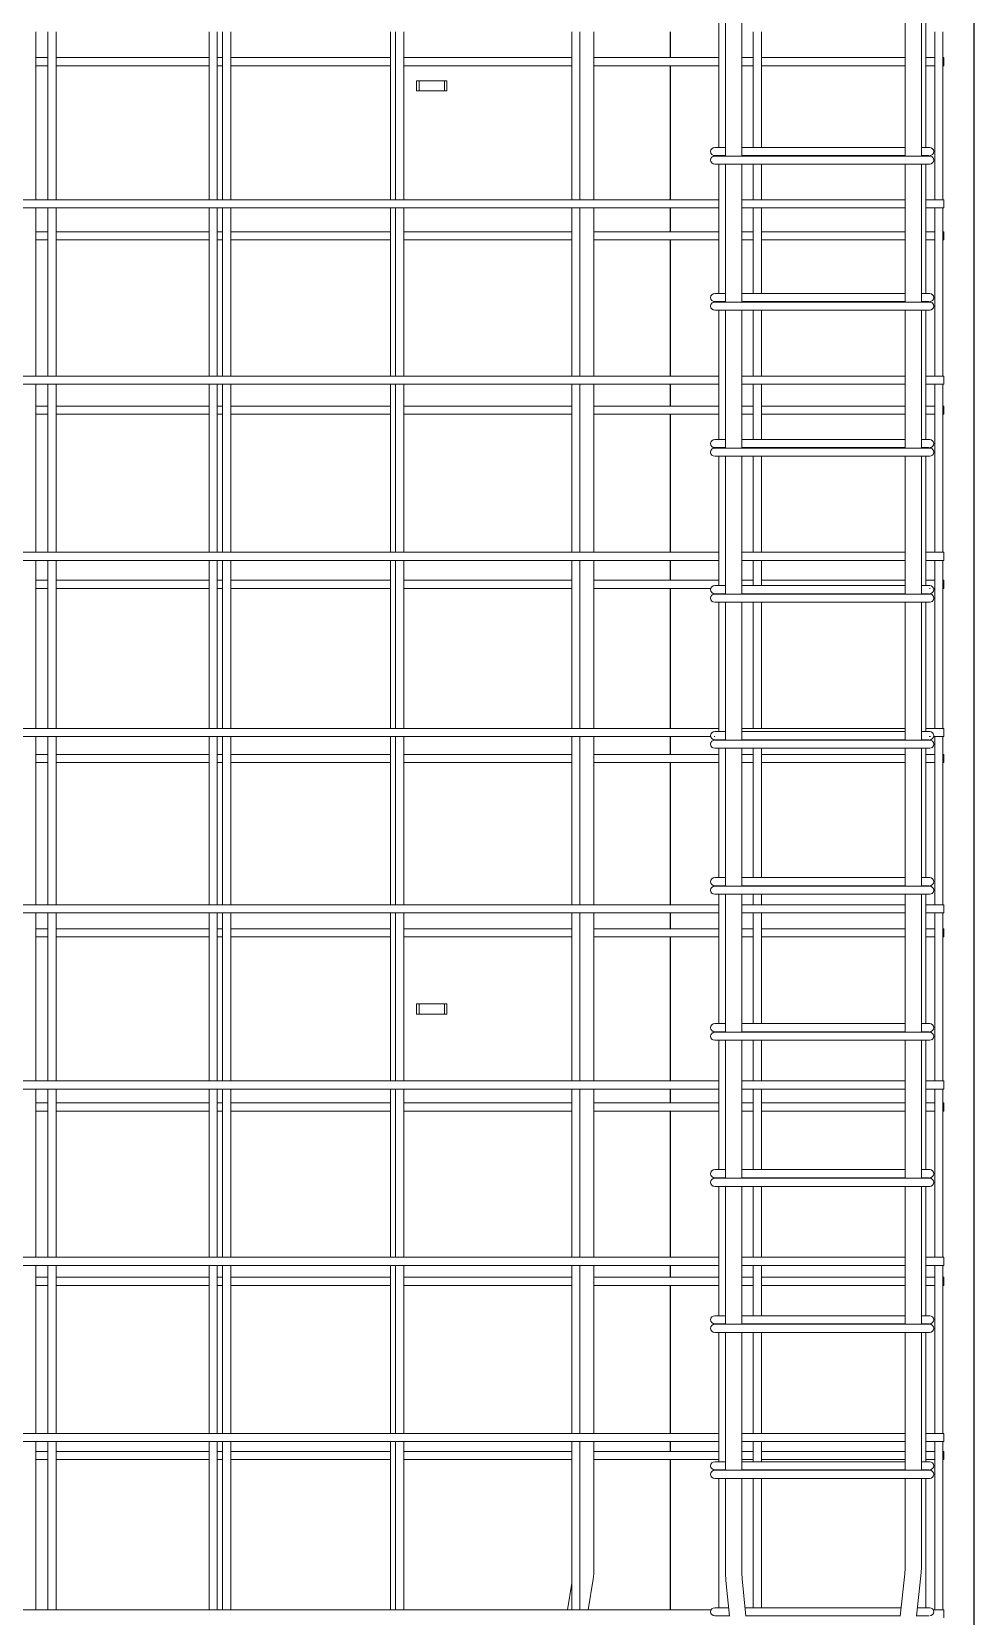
# Model space of a CAD drawing. Header units: millimetres. Extents: x 1454 to 26503, y -2036 to 18825.
# Drawn here: x 4909 to 5839, y 26 to 1588 of the extents above; entities that cross this region are included whole.
import ezdxf

# ---------------------------------------------------------------- set-up
doc = ezdxf.new("R2010")
doc.units = ezdxf.units.MM
for name, color, linetype, lineweight in [('A-GENM', 13, 'Continuous', 18), ('A-WALL', 113, 'Continuous', 25), ('S-RBAR', 171, 'Continuous', 18)]:
    doc.layers.add(name, color=color, linetype=linetype, lineweight=lineweight)

# ---------------------------------------------------------------- blocks, each defined once
blk = doc.blocks.new('RR spread anchor face based - RR-SA-2_5-150-V2-Elevation Front 1')
at = {"layer": 'A-GENM'}
for p, q in [((5288.8, 1540), (5291.3, 1540)), ((5288.8, 1530), (5288.8, 1540)), ((5291.3, 1540), (5316.3, 1540)), ((5291.3, 1530), (5291.3, 1540)), ((5316.3, 1540), (5318.8, 1540)), ((5316.3, 1530), (5316.3, 1540)), ((5318.8, 1540), (5318.8, 1530)), ((5291.3, 1530), (5288.8, 1530)), ((5316.3, 1530), (5291.3, 1530)), ((5318.8, 1530), (5316.3, 1530))]:
    blk.add_line(p, q, dxfattribs=at)
blk = doc.blocks.new('RR spread anchor face based - RR-SA-2_5-150-1876458-Elevation Front 1')
at = {"layer": 'A-GENM'}
for p, q in [((5288.8, 630), (5291.3, 630)), ((5288.8, 620), (5288.8, 630)), ((5291.3, 630), (5316.3, 630)), ((5291.3, 620), (5291.3, 630)), ((5316.3, 630), (5318.8, 630)), ((5316.3, 620), (5316.3, 630)), ((5318.8, 630), (5318.8, 620)), ((5291.3, 620), (5288.8, 620)), ((5316.3, 620), (5291.3, 620)), ((5318.8, 620), (5316.3, 620))]:
    blk.add_line(p, q, dxfattribs=at)

msp = doc.modelspace()

# ---------------------------------------------------------------- linework, layer by layer
at = {"layer": 'A-WALL'}
for p, q in [((5838.8071, -378), (5838.8071, 3660)), ((5538.8071, 1588.42308), (5538.8071, 1562.89655)), ((5538.8071, 1554.89655), (5538.8071, 1422.69231)), ((5538.8071, 1414.69231), (5538.8071, 1391.13793)), ((5538.8071, 1383.13793), (5538.8071, 1248.96154)), ((5538.8071, 1240.96154), (5538.8071, 1219.37931)), ((5538.8071, 1211.37931), (5538.8071, 1075.23077)), ((5538.8071, 1067.23077), (5538.8071, 1047.62069)), ((5538.8071, 1039.62069), (5538.8071, 901.5)), ((5538.8071, 893.5), (5538.8071, 875.86207)), ((5538.8071, 867.86207), (5538.8071, 727.76923)), ((5538.8071, 719.76923), (5538.8071, 704.10345)), ((5538.8071, 696.10345), (5538.8071, 554.03846)), ((5538.8071, 546.03846), (5538.8071, 532.34483)), ((5538.8071, 524.34483), (5538.8071, 380.30769)), ((5538.8071, 372.30769), (5538.8071, 360.58621)), ((5538.8071, 352.58621), (5538.8071, 206.57692)), ((5538.8071, 198.57692), (5538.8071, 188.82759)), ((5538.8071, 180.82759), (5538.8071, 32.84615))]:
    msp.add_line(p, q, dxfattribs=at)
at = {"layer": 'S-RBAR'}
for p, q in [((5586.90093, 1474.26316), (5586.90093, 1601.8082)), ((5593.4926, 1465.85597), (5593.4926, 1601.8082)), ((5609.4926, 1465.85597), (5609.4926, 1601.8082)), ((5770.58979, 1465.85597), (5770.58979, 1601.8082)), ((5786.58979, 1465.85597), (5786.58979, 1601.8082)), ((5790.90093, 1474.26316), (5790.90093, 1601.8082)), ((4913.41794, 1422.69231), (4913.41794, 1588.42308)), ((4925.41794, 1422.69231), (4925.41794, 1588.42308)), ((4933.41794, 1422.69231), (4933.41794, 1588.42308)), ((5084.28822, 1422.69231), (5084.28822, 1588.42308)), ((5092.28822, 1422.69231), (5092.28822, 1588.42308)), ((5097.62156, 1422.69231), (5097.62156, 1588.42308)), ((5105.62156, 1422.69231), (5105.62156, 1588.42308)), ((5263.1585, 1422.69231), (5263.1585, 1588.42308)), ((5268.26267, 1422.69231), (5268.26267, 1588.42308)), ((5276.26267, 1422.69231), (5276.26267, 1588.42308)), ((5442.02878, 1422.69231), (5442.02878, 1588.42308)), ((5450.02878, 1422.69231), (5450.02878, 1588.42308)), ((5463.8071, 1422.69231), (5463.8071, 1588.42308)), ((5620.89907, 1474.26316), (5620.89907, 1588.42308)), ((5628.89907, 1474.26316), (5628.89907, 1588.42308)), ((5799.76935, 1422.69231), (5799.76935, 1588.42308)), ((5807.76935, 1422.69231), (5807.76935, 1588.42308)), ((4925.41794, 1562.89655), (4913.41794, 1562.89655)), ((5084.28822, 1562.89655), (4933.41794, 1562.89655)), ((5097.62156, 1562.89655), (5092.28822, 1562.89655)), ((5263.1585, 1562.89655), (5105.62156, 1562.89655)), ((5442.02878, 1562.89655), (5276.26267, 1562.89655)), ((5586.90093, 1562.89655), (5463.8071, 1562.89655)), ((5620.89907, 1562.89655), (5609.4926, 1562.89655)), ((5770.58979, 1562.89655), (5628.89907, 1562.89655)), ((5799.76935, 1562.89655), (5790.90093, 1562.89655)), ((5808.8071, 1562.89655), (5807.76935, 1562.89655)), ((5808.8071, 1562.89655), (5808.8071, 1554.89655)), ((4925.41794, 1554.89655), (4913.41794, 1554.89655)), ((5084.28822, 1554.89655), (4933.41794, 1554.89655)), ((5097.62156, 1554.89655), (5092.28822, 1554.89655)), ((5263.1585, 1554.89655), (5105.62156, 1554.89655)), ((5442.02878, 1554.89655), (5276.26267, 1554.89655)), ((5586.90093, 1554.89655), (5463.8071, 1554.89655)), ((5620.89907, 1554.89655), (5609.4926, 1554.89655)), ((5770.58979, 1554.89655), (5628.89907, 1554.89655)), ((5799.76935, 1554.89655), (5790.90093, 1554.89655)), ((5808.8071, 1554.89655), (5807.76935, 1554.89655)), ((5592.91656, 1474.26316), (5582.8071, 1474.26316)), ((5609.4926, 1474.26316), (5770.58979, 1474.26316)), ((5794.8071, 1474.26316), (5786.92842, 1474.26316)), ((5588.66497, 1466.26316), (5582.8071, 1466.26316)), ((5582.8071, 1465.85597), (5588.66497, 1465.85597)), ((5582.8071, 1465.85597), (5588.66497, 1465.85597)), ((5582.8071, 1457.85597), (5602.8071, 1457.85597)), ((5582.8071, 1457.85597), (5602.8071, 1457.85597)), ((5586.90093, 1330.31579), (5586.90093, 1457.85597)), ((5593.33786, 1466.26316), (5588.66497, 1466.26316)), ((5588.66497, 1465.85597), (5602.8071, 1465.85597)), ((5593.4926, 1321.90373), (5593.4926, 1457.85597)), ((5774.8071, 1465.85597), (5602.8071, 1465.85597)), ((5774.8071, 1457.85597), (5602.8071, 1457.85597)), ((5609.4926, 1466.26316), (5770.58979, 1466.26316)), ((5609.4926, 1321.90373), (5609.4926, 1457.85597)), ((5620.89907, 1422.69231), (5620.89907, 1457.85597)), ((5628.89907, 1422.69231), (5628.89907, 1457.85597)), ((5770.58979, 1321.90373), (5770.58979, 1457.85597)), ((5774.8071, 1465.85597), (5794.8071, 1465.85597)), ((5774.8071, 1457.85597), (5794.8071, 1457.85597)), ((5786.58979, 1321.90373), (5786.58979, 1457.85597)), ((5788.94924, 1466.26316), (5786.79265, 1466.26316)), ((5794.12562, 1466.26316), (5788.94924, 1466.26316)), ((5790.90093, 1330.31579), (5790.90093, 1457.85597)), ((5586.90093, 1422.69231), (4408.8071, 1422.69231)), ((5770.58979, 1422.69231), (5609.4926, 1422.69231)), ((5808.8071, 1422.69231), (5790.90093, 1422.69231)), ((5808.8071, 1422.69231), (5808.8071, 1414.69231)), ((5586.90093, 1414.69231), (4408.8071, 1414.69231)), ((4913.41794, 1248.96154), (4913.41794, 1414.69231)), ((4925.41794, 1248.96154), (4925.41794, 1414.69231)), ((4933.41794, 1248.96154), (4933.41794, 1414.69231)), ((5084.28822, 1248.96154), (5084.28822, 1414.69231)), ((5092.28822, 1248.96154), (5092.28822, 1414.69231)), ((5097.62156, 1248.96154), (5097.62156, 1414.69231)), ((5105.62156, 1248.96154), (5105.62156, 1414.69231)), ((5263.1585, 1248.96154), (5263.1585, 1414.69231)), ((5268.26267, 1248.96154), (5268.26267, 1414.69231)), ((5276.26267, 1248.96154), (5276.26267, 1414.69231)), ((5442.02878, 1248.96154), (5442.02878, 1414.69231)), ((5450.02878, 1248.96154), (5450.02878, 1414.69231)), ((5463.8071, 1248.96154), (5463.8071, 1414.69231)), ((5770.58979, 1414.69231), (5609.4926, 1414.69231)), ((5620.89907, 1330.31579), (5620.89907, 1414.69231)), ((5628.89907, 1330.31579), (5628.89907, 1414.69231)), ((5808.8071, 1414.69231), (5790.90093, 1414.69231)), ((5799.76935, 1248.96154), (5799.76935, 1414.69231)), ((5807.76935, 1248.96154), (5807.76935, 1414.69231)), ((4925.41794, 1391.13793), (4913.41794, 1391.13793)), ((5084.28822, 1391.13793), (4933.41794, 1391.13793)), ((5097.62156, 1391.13793), (5092.28822, 1391.13793)), ((5263.1585, 1391.13793), (5105.62156, 1391.13793)), ((5442.02878, 1391.13793), (5276.26267, 1391.13793)), ((5586.90093, 1391.13793), (5463.8071, 1391.13793)), ((5620.89907, 1391.13793), (5609.4926, 1391.13793)), ((5770.58979, 1391.13793), (5628.89907, 1391.13793)), ((5799.76935, 1391.13793), (5790.90093, 1391.13793)), ((5808.8071, 1391.13793), (5807.76935, 1391.13793)), ((5808.8071, 1391.13793), (5808.8071, 1383.13793)), ((4925.41794, 1383.13793), (4913.41794, 1383.13793)), ((5084.28822, 1383.13793), (4933.41794, 1383.13793)), ((5097.62156, 1383.13793), (5092.28822, 1383.13793)), ((5263.1585, 1383.13793), (5105.62156, 1383.13793)), ((5442.02878, 1383.13793), (5276.26267, 1383.13793)), ((5586.90093, 1383.13793), (5463.8071, 1383.13793)), ((5620.89907, 1383.13793), (5609.4926, 1383.13793)), ((5770.58979, 1383.13793), (5628.89907, 1383.13793)), ((5799.76935, 1383.13793), (5790.90093, 1383.13793)), ((5808.8071, 1383.13793), (5807.76935, 1383.13793)), ((5592.91656, 1330.31579), (5582.8071, 1330.31579)), ((5609.4926, 1330.31579), (5770.58979, 1330.31579)), ((5794.8071, 1330.31579), (5786.92842, 1330.31579)), ((5588.66497, 1322.31579), (5582.8071, 1322.31579)), ((5582.8071, 1321.90373), (5588.66497, 1321.90373)), ((5582.8071, 1321.90373), (5588.66497, 1321.90373)), ((5582.8071, 1313.90373), (5602.8071, 1313.90373)), ((5582.8071, 1313.90373), (5602.8071, 1313.90373)), ((5586.90093, 1186.36842), (5586.90093, 1313.90373)), ((5593.33786, 1322.31579), (5588.66497, 1322.31579)), ((5588.66497, 1321.90373), (5602.8071, 1321.90373)), ((5593.4926, 1177.9515), (5593.4926, 1313.90373)), ((5774.8071, 1321.90373), (5602.8071, 1321.90373)), ((5774.8071, 1313.90373), (5602.8071, 1313.90373)), ((5609.4926, 1322.31579), (5770.58979, 1322.31579)), ((5609.4926, 1177.9515), (5609.4926, 1313.90373)), ((5620.89907, 1248.96154), (5620.89907, 1313.90373)), ((5628.89907, 1248.96154), (5628.89907, 1313.90373)), ((5770.58979, 1177.9515), (5770.58979, 1313.90373)), ((5774.8071, 1321.90373), (5794.8071, 1321.90373)), ((5774.8071, 1313.90373), (5794.8071, 1313.90373)), ((5786.58979, 1177.9515), (5786.58979, 1313.90373)), ((5788.94924, 1322.31579), (5786.79265, 1322.31579)), ((5794.12562, 1322.31579), (5788.94924, 1322.31579)), ((5790.90093, 1186.36842), (5790.90093, 1313.90373)), ((5586.90093, 1248.96154), (4408.8071, 1248.96154)), ((5586.90093, 1240.96154), (4408.8071, 1240.96154)), ((4913.41794, 1075.23077), (4913.41794, 1240.96154)), ((4925.41794, 1075.23077), (4925.41794, 1240.96154)), ((4933.41794, 1075.23077), (4933.41794, 1240.96154)), ((5084.28822, 1075.23077), (5084.28822, 1240.96154)), ((5092.28822, 1075.23077), (5092.28822, 1240.96154)), ((5097.62156, 1075.23077), (5097.62156, 1240.96154)), ((5105.62156, 1075.23077), (5105.62156, 1240.96154)), ((5263.1585, 1075.23077), (5263.1585, 1240.96154)), ((5268.26267, 1075.23077), (5268.26267, 1240.96154)), ((5276.26267, 1075.23077), (5276.26267, 1240.96154)), ((5442.02878, 1075.23077), (5442.02878, 1240.96154)), ((5450.02878, 1075.23077), (5450.02878, 1240.96154)), ((5463.8071, 1075.23077), (5463.8071, 1240.96154)), ((5770.58979, 1248.96154), (5609.4926, 1248.96154)), ((5770.58979, 1240.96154), (5609.4926, 1240.96154)), ((5620.89907, 1186.36842), (5620.89907, 1240.96154)), ((5628.89907, 1186.36842), (5628.89907, 1240.96154)), ((5808.8071, 1248.96154), (5790.90093, 1248.96154)), ((5808.8071, 1240.96154), (5790.90093, 1240.96154)), ((5799.76935, 1075.23077), (5799.76935, 1240.96154)), ((5807.76935, 1075.23077), (5807.76935, 1240.96154)), ((5808.8071, 1248.96154), (5808.8071, 1240.96154)), ((4925.41794, 1219.37931), (4913.41794, 1219.37931)), ((5084.28822, 1219.37931), (4933.41794, 1219.37931)), ((5097.62156, 1219.37931), (5092.28822, 1219.37931)), ((5263.1585, 1219.37931), (5105.62156, 1219.37931)), ((5442.02878, 1219.37931), (5276.26267, 1219.37931)), ((5586.90093, 1219.37931), (5463.8071, 1219.37931)), ((5620.89907, 1219.37931), (5609.4926, 1219.37931)), ((5770.58979, 1219.37931), (5628.89907, 1219.37931)), ((5799.76935, 1219.37931), (5790.90093, 1219.37931)), ((5808.8071, 1219.37931), (5807.76935, 1219.37931)), ((5808.8071, 1219.37931), (5808.8071, 1211.37931)), ((4925.41794, 1211.37931), (4913.41794, 1211.37931)), ((5084.28822, 1211.37931), (4933.41794, 1211.37931)), ((5097.62156, 1211.37931), (5092.28822, 1211.37931)), ((5263.1585, 1211.37931), (5105.62156, 1211.37931)), ((5442.02878, 1211.37931), (5276.26267, 1211.37931)), ((5586.90093, 1211.37931), (5463.8071, 1211.37931)), ((5620.89907, 1211.37931), (5609.4926, 1211.37931)), ((5770.58979, 1211.37931), (5628.89907, 1211.37931)), ((5799.76935, 1211.37931), (5790.90093, 1211.37931)), ((5808.8071, 1211.37931), (5807.76935, 1211.37931)), ((5592.91656, 1186.36842), (5582.8071, 1186.36842)), ((5588.66497, 1178.36842), (5582.8071, 1178.36842)), ((5582.8071, 1177.9515), (5588.66497, 1177.9515)), ((5582.8071, 1177.9515), (5588.66497, 1177.9515)), ((5593.33786, 1178.36842), (5588.66497, 1178.36842)), ((5588.66497, 1177.9515), (5602.8071, 1177.9515)), ((5774.8071, 1177.9515), (5602.8071, 1177.9515)), ((5609.4926, 1186.36842), (5770.58979, 1186.36842)), ((5609.4926, 1178.36842), (5770.58979, 1178.36842)), ((5774.8071, 1177.9515), (5794.8071, 1177.9515)), ((5788.94924, 1178.36842), (5786.79265, 1178.36842)), ((5794.8071, 1186.36842), (5786.92842, 1186.36842)), ((5794.12562, 1178.36842), (5788.94924, 1178.36842)), ((5582.8071, 1169.9515), (5602.8071, 1169.9515)), ((5582.8071, 1169.9515), (5602.8071, 1169.9515)), ((5586.90093, 1042.42105), (5586.90093, 1169.9515)), ((5593.4926, 1033.99927), (5593.4926, 1169.9515)), ((5774.8071, 1169.9515), (5602.8071, 1169.9515)), ((5609.4926, 1033.99927), (5609.4926, 1169.9515)), ((5620.89907, 1075.23077), (5620.89907, 1169.9515)), ((5628.89907, 1075.23077), (5628.89907, 1169.9515)), ((5770.58979, 1033.99927), (5770.58979, 1169.9515)), ((5774.8071, 1169.9515), (5794.8071, 1169.9515)), ((5786.58979, 1033.99927), (5786.58979, 1169.9515)), ((5790.90093, 1042.42105), (5790.90093, 1169.9515)), ((5586.90093, 1075.23077), (4408.8071, 1075.23077)), ((5586.90093, 1067.23077), (4408.8071, 1067.23077)), ((4913.41794, 901.5), (4913.41794, 1067.23077)), ((4925.41794, 901.5), (4925.41794, 1067.23077)), ((4933.41794, 901.5), (4933.41794, 1067.23077)), ((5084.28822, 901.5), (5084.28822, 1067.23077)), ((5092.28822, 901.5), (5092.28822, 1067.23077)), ((5097.62156, 901.5), (5097.62156, 1067.23077)), ((5105.62156, 901.5), (5105.62156, 1067.23077)), ((5263.1585, 901.5), (5263.1585, 1067.23077)), ((5268.26267, 901.5), (5268.26267, 1067.23077)), ((5276.26267, 901.5), (5276.26267, 1067.23077)), ((5442.02878, 901.5), (5442.02878, 1067.23077)), ((5450.02878, 901.5), (5450.02878, 1067.23077)), ((5463.8071, 901.5), (5463.8071, 1067.23077)), ((5770.58979, 1075.23077), (5609.4926, 1075.23077)), ((5770.58979, 1067.23077), (5609.4926, 1067.23077)), ((5620.89907, 1042.42105), (5620.89907, 1067.23077)), ((5628.89907, 1042.42105), (5628.89907, 1067.23077)), ((5808.8071, 1075.23077), (5790.90093, 1075.23077)), ((5808.8071, 1067.23077), (5790.90093, 1067.23077)), ((5799.76935, 901.5), (5799.76935, 1067.23077)), ((5807.76935, 901.5), (5807.76935, 1067.23077)), ((5808.8071, 1075.23077), (5808.8071, 1067.23077)), ((4925.41794, 1047.62069), (4913.41794, 1047.62069)), ((5084.28822, 1047.62069), (4933.41794, 1047.62069)), ((5097.62156, 1047.62069), (5092.28822, 1047.62069)), ((5263.1585, 1047.62069), (5105.62156, 1047.62069)), ((5442.02878, 1047.62069), (5276.26267, 1047.62069)), ((5586.90093, 1047.62069), (5463.8071, 1047.62069)), ((5620.89907, 1047.62069), (5609.4926, 1047.62069)), ((5770.58979, 1047.62069), (5628.89907, 1047.62069)), ((5799.76935, 1047.62069), (5790.90093, 1047.62069)), ((5808.8071, 1047.62069), (5807.76935, 1047.62069)), ((5808.8071, 1047.62069), (5808.8071, 1039.62069)), ((4925.41794, 1039.62069), (4913.41794, 1039.62069)), ((5084.28822, 1039.62069), (4933.41794, 1039.62069)), ((5097.62156, 1039.62069), (5092.28822, 1039.62069)), ((5263.1585, 1039.62069), (5105.62156, 1039.62069)), ((5442.02878, 1039.62069), (5276.26267, 1039.62069)), ((5579.1576, 1039.62069), (5463.8071, 1039.62069)), ((5592.91656, 1042.42105), (5582.8071, 1042.42105)), ((5588.66497, 1034.42105), (5582.8071, 1034.42105)), ((5582.8071, 1033.99927), (5588.66497, 1033.99927)), ((5582.8071, 1033.99927), (5588.66497, 1033.99927)), ((5593.33786, 1034.42105), (5588.66497, 1034.42105)), ((5588.66497, 1033.99927), (5602.8071, 1033.99927)), ((5774.8071, 1033.99927), (5602.8071, 1033.99927)), ((5609.4926, 1042.42105), (5770.58979, 1042.42105)), ((5609.4926, 1034.42105), (5770.58979, 1034.42105)), ((5774.8071, 1033.99927), (5794.8071, 1033.99927)), ((5788.94924, 1034.42105), (5786.79265, 1034.42105)), ((5794.8071, 1042.42105), (5786.92842, 1042.42105)), ((5794.12562, 1034.42105), (5788.94924, 1034.42105)), ((5795.17578, 1039.62069), (5794.56855, 1039.62069)), ((5799.76935, 1039.62069), (5798.4566, 1039.62069)), ((5808.8071, 1039.62069), (5807.76935, 1039.62069)), ((5582.8071, 1025.99927), (5602.8071, 1025.99927)), ((5582.8071, 1025.99927), (5602.8071, 1025.99927)), ((5586.90093, 898.47368), (5586.90093, 1025.99927)), ((5593.4926, 890.04703), (5593.4926, 1025.99927)), ((5774.8071, 1025.99927), (5602.8071, 1025.99927)), ((5609.4926, 890.04703), (5609.4926, 1025.99927)), ((5620.89907, 901.5), (5620.89907, 1025.99927)), ((5628.89907, 901.5), (5628.89907, 1025.99927)), ((5770.58979, 890.04703), (5770.58979, 1025.99927)), ((5774.8071, 1025.99927), (5794.8071, 1025.99927)), ((5786.58979, 890.04703), (5786.58979, 1025.99927)), ((5790.90093, 898.47368), (5790.90093, 1025.99927)), ((5586.90093, 901.5), (4408.8071, 901.5)), ((5578.93529, 893.5), (4408.8071, 893.5)), ((4913.41794, 727.76923), (4913.41794, 893.5)), ((4925.41794, 727.76923), (4925.41794, 893.5)), ((4933.41794, 727.76923), (4933.41794, 893.5)), ((5084.28822, 727.76923), (5084.28822, 893.5)), ((5092.28822, 727.76923), (5092.28822, 893.5)), ((5097.62156, 727.76923), (5097.62156, 893.5)), ((5105.62156, 727.76923), (5105.62156, 893.5)), ((5263.1585, 727.76923), (5263.1585, 893.5)), ((5268.26267, 727.76923), (5268.26267, 893.5)), ((5276.26267, 727.76923), (5276.26267, 893.5)), ((5442.02878, 727.76923), (5442.02878, 893.5)), ((5450.02878, 727.76923), (5450.02878, 893.5)), ((5463.8071, 727.76923), (5463.8071, 893.5)), ((5582.8071, 893.5), (5582.1523, 893.5)), ((5592.91656, 898.47368), (5582.8071, 898.47368)), ((5588.66497, 890.47368), (5582.8071, 890.47368)), ((5593.33786, 890.47368), (5588.66497, 890.47368)), ((5770.58979, 901.5), (5609.4926, 901.5)), ((5609.4926, 898.47368), (5770.58979, 898.47368)), ((5609.4926, 890.47368), (5770.58979, 890.47368)), ((5788.94924, 890.47368), (5786.79265, 890.47368)), ((5794.8071, 898.47368), (5786.92842, 898.47368)), ((5794.12562, 890.47368), (5788.94924, 890.47368)), ((5808.8071, 901.5), (5790.90093, 901.5)), ((5795.4619, 893.5), (5794.38342, 893.5)), ((5808.8071, 893.5), (5798.67891, 893.5)), ((5799.76935, 727.76923), (5799.76935, 893.5)), ((5807.76935, 727.76923), (5807.76935, 893.5)), ((5808.8071, 901.5), (5808.8071, 893.5)), ((4925.41794, 875.86207), (4913.41794, 875.86207)), ((5084.28822, 875.86207), (4933.41794, 875.86207)), ((5097.62156, 875.86207), (5092.28822, 875.86207)), ((5263.1585, 875.86207), (5105.62156, 875.86207)), ((5442.02878, 875.86207), (5276.26267, 875.86207)), ((5586.90093, 875.86207), (5463.8071, 875.86207)), ((5582.8071, 890.04703), (5588.66497, 890.04703)), ((5582.8071, 890.04703), (5588.66497, 890.04703)), ((5582.8071, 882.04703), (5602.8071, 882.04703)), ((5582.8071, 882.04703), (5602.8071, 882.04703)), ((5586.90093, 754.52632), (5586.90093, 882.04703)), ((5588.66497, 890.04703), (5602.8071, 890.04703)), ((5593.4926, 746.0948), (5593.4926, 882.04703)), ((5774.8071, 890.04703), (5602.8071, 890.04703)), ((5774.8071, 882.04703), (5602.8071, 882.04703)), ((5609.4926, 746.0948), (5609.4926, 882.04703)), ((5620.89907, 875.86207), (5609.4926, 875.86207)), ((5620.89907, 754.52632), (5620.89907, 882.04703)), ((5628.89907, 754.52632), (5628.89907, 882.04703)), ((5770.58979, 875.86207), (5628.89907, 875.86207)), ((5770.58979, 746.0948), (5770.58979, 882.04703)), ((5774.8071, 890.04703), (5794.8071, 890.04703)), ((5774.8071, 882.04703), (5794.8071, 882.04703)), ((5786.58979, 746.0948), (5786.58979, 882.04703)), ((5790.90093, 754.52632), (5790.90093, 882.04703)), ((5799.76935, 875.86207), (5790.90093, 875.86207)), ((5808.8071, 875.86207), (5807.76935, 875.86207)), ((5808.8071, 875.86207), (5808.8071, 867.86207)), ((4925.41794, 867.86207), (4913.41794, 867.86207)), ((5084.28822, 867.86207), (4933.41794, 867.86207)), ((5097.62156, 867.86207), (5092.28822, 867.86207)), ((5263.1585, 867.86207), (5105.62156, 867.86207)), ((5442.02878, 867.86207), (5276.26267, 867.86207)), ((5586.90093, 867.86207), (5463.8071, 867.86207)), ((5620.89907, 867.86207), (5609.4926, 867.86207)), ((5770.58979, 867.86207), (5628.89907, 867.86207)), ((5799.76935, 867.86207), (5790.90093, 867.86207)), ((5808.8071, 867.86207), (5807.76935, 867.86207)), ((5592.91656, 754.52632), (5582.8071, 754.52632)), ((5609.4926, 754.52632), (5770.58979, 754.52632)), ((5794.8071, 754.52632), (5786.92842, 754.52632)), ((5588.66497, 746.52632), (5582.8071, 746.52632)), ((5582.8071, 746.0948), (5588.66497, 746.0948)), ((5582.8071, 746.0948), (5588.66497, 746.0948)), ((5582.8071, 738.0948), (5602.8071, 738.0948)), ((5582.8071, 738.0948), (5602.8071, 738.0948)), ((5586.90093, 610.57895), (5586.90093, 738.0948)), ((5593.33786, 746.52632), (5588.66497, 746.52632)), ((5588.66497, 746.0948), (5602.8071, 746.0948)), ((5593.4926, 602.14257), (5593.4926, 738.0948)), ((5774.8071, 746.0948), (5602.8071, 746.0948)), ((5774.8071, 738.0948), (5602.8071, 738.0948)), ((5609.4926, 746.52632), (5770.58979, 746.52632)), ((5609.4926, 602.14257), (5609.4926, 738.0948)), ((5620.89907, 727.76923), (5620.89907, 738.0948)), ((5628.89907, 727.76923), (5628.89907, 738.0948)), ((5770.58979, 602.14257), (5770.58979, 738.0948)), ((5774.8071, 746.0948), (5794.8071, 746.0948)), ((5774.8071, 738.0948), (5794.8071, 738.0948)), ((5786.58979, 602.14257), (5786.58979, 738.0948)), ((5788.94924, 746.52632), (5786.79265, 746.52632)), ((5794.12562, 746.52632), (5788.94924, 746.52632)), ((5790.90093, 610.57895), (5790.90093, 738.0948)), ((5586.90093, 727.76923), (4408.8071, 727.76923)), ((5586.90093, 719.76923), (4408.8071, 719.76923)), ((4913.41794, 554.03846), (4913.41794, 719.76923)), ((4925.41794, 554.03846), (4925.41794, 719.76923)), ((4933.41794, 554.03846), (4933.41794, 719.76923)), ((5084.28822, 554.03846), (5084.28822, 719.76923)), ((5092.28822, 554.03846), (5092.28822, 719.76923)), ((5097.62156, 554.03846), (5097.62156, 719.76923)), ((5105.62156, 554.03846), (5105.62156, 719.76923)), ((5263.1585, 554.03846), (5263.1585, 719.76923)), ((5268.26267, 554.03846), (5268.26267, 719.76923)), ((5276.26267, 554.03846), (5276.26267, 719.76923)), ((5442.02878, 554.03846), (5442.02878, 719.76923)), ((5450.02878, 554.03846), (5450.02878, 719.76923)), ((5463.8071, 554.03846), (5463.8071, 719.76923)), ((5770.58979, 727.76923), (5609.4926, 727.76923)), ((5770.58979, 719.76923), (5609.4926, 719.76923)), ((5620.89907, 610.57895), (5620.89907, 719.76923)), ((5628.89907, 610.57895), (5628.89907, 719.76923)), ((5808.8071, 727.76923), (5790.90093, 727.76923)), ((5808.8071, 719.76923), (5790.90093, 719.76923)), ((5799.76935, 554.03846), (5799.76935, 719.76923)), ((5807.76935, 554.03846), (5807.76935, 719.76923)), ((5808.8071, 727.76923), (5808.8071, 719.76923)), ((4925.41794, 704.10345), (4913.41794, 704.10345)), ((5084.28822, 704.10345), (4933.41794, 704.10345)), ((5097.62156, 704.10345), (5092.28822, 704.10345)), ((5263.1585, 704.10345), (5105.62156, 704.10345)), ((5442.02878, 704.10345), (5276.26267, 704.10345)), ((5586.90093, 704.10345), (5463.8071, 704.10345)), ((5620.89907, 704.10345), (5609.4926, 704.10345)), ((5770.58979, 704.10345), (5628.89907, 704.10345)), ((5799.76935, 704.10345), (5790.90093, 704.10345)), ((5808.8071, 704.10345), (5807.76935, 704.10345)), ((5808.8071, 704.10345), (5808.8071, 696.10345)), ((4925.41794, 696.10345), (4913.41794, 696.10345)), ((5084.28822, 696.10345), (4933.41794, 696.10345)), ((5097.62156, 696.10345), (5092.28822, 696.10345)), ((5263.1585, 696.10345), (5105.62156, 696.10345)), ((5442.02878, 696.10345), (5276.26267, 696.10345)), ((5586.90093, 696.10345), (5463.8071, 696.10345)), ((5620.89907, 696.10345), (5609.4926, 696.10345)), ((5770.58979, 696.10345), (5628.89907, 696.10345)), ((5799.76935, 696.10345), (5790.90093, 696.10345)), ((5808.8071, 696.10345), (5807.76935, 696.10345)), ((5592.91656, 610.57895), (5582.8071, 610.57895)), ((5609.4926, 610.57895), (5770.58979, 610.57895)), ((5794.8071, 610.57895), (5786.92842, 610.57895)), ((5588.66497, 602.57895), (5582.8071, 602.57895)), ((5582.8071, 602.14257), (5588.66497, 602.14257)), ((5582.8071, 602.14257), (5588.66497, 602.14257)), ((5582.8071, 594.14257), (5602.8071, 594.14257)), ((5582.8071, 594.14257), (5602.8071, 594.14257)), ((5586.90093, 466.63158), (5586.90093, 594.14257)), ((5593.33786, 602.57895), (5588.66497, 602.57895)), ((5588.66497, 602.14257), (5602.8071, 602.14257)), ((5593.4926, 458.19033), (5593.4926, 594.14257)), ((5774.8071, 602.14257), (5602.8071, 602.14257)), ((5774.8071, 594.14257), (5602.8071, 594.14257)), ((5609.4926, 602.57895), (5770.58979, 602.57895)), ((5609.4926, 458.19033), (5609.4926, 594.14257)), ((5620.89907, 554.03846), (5620.89907, 594.14257)), ((5628.89907, 554.03846), (5628.89907, 594.14257)), ((5770.58979, 458.19033), (5770.58979, 594.14257)), ((5774.8071, 602.14257), (5794.8071, 602.14257)), ((5774.8071, 594.14257), (5794.8071, 594.14257)), ((5786.58979, 458.19033), (5786.58979, 594.14257)), ((5788.94924, 602.57895), (5786.79265, 602.57895)), ((5794.12562, 602.57895), (5788.94924, 602.57895)), ((5790.90093, 466.63158), (5790.90093, 594.14257)), ((5586.90093, 554.03846), (4408.8071, 554.03846)), ((5770.58979, 554.03846), (5609.4926, 554.03846)), ((5808.8071, 554.03846), (5790.90093, 554.03846)), ((5808.8071, 554.03846), (5808.8071, 546.03846)), ((5586.90093, 546.03846), (4408.8071, 546.03846)), ((4913.41794, 380.30769), (4913.41794, 546.03846)), ((4925.41794, 532.34483), (4913.41794, 532.34483)), ((4925.41794, 380.30769), (4925.41794, 546.03846)), ((4933.41794, 380.30769), (4933.41794, 546.03846)), ((5084.28822, 532.34483), (4933.41794, 532.34483)), ((5084.28822, 380.30769), (5084.28822, 546.03846)), ((5092.28822, 380.30769), (5092.28822, 546.03846)), ((5097.62156, 532.34483), (5092.28822, 532.34483)), ((5097.62156, 380.30769), (5097.62156, 546.03846)), ((5105.62156, 380.30769), (5105.62156, 546.03846)), ((5263.1585, 532.34483), (5105.62156, 532.34483)), ((5263.1585, 380.30769), (5263.1585, 546.03846)), ((5268.26267, 380.30769), (5268.26267, 546.03846)), ((5276.26267, 380.30769), (5276.26267, 546.03846)), ((5442.02878, 532.34483), (5276.26267, 532.34483)), ((5442.02878, 380.30769), (5442.02878, 546.03846)), ((5450.02878, 380.30769), (5450.02878, 546.03846)), ((5463.8071, 380.30769), (5463.8071, 546.03846)), ((5586.90093, 532.34483), (5463.8071, 532.34483)), ((5770.58979, 546.03846), (5609.4926, 546.03846)), ((5620.89907, 532.34483), (5609.4926, 532.34483)), ((5620.89907, 466.63158), (5620.89907, 546.03846)), ((5628.89907, 466.63158), (5628.89907, 546.03846)), ((5770.58979, 532.34483), (5628.89907, 532.34483)), ((5808.8071, 546.03846), (5790.90093, 546.03846)), ((5799.76935, 532.34483), (5790.90093, 532.34483)), ((5799.76935, 380.30769), (5799.76935, 546.03846)), ((5807.76935, 380.30769), (5807.76935, 546.03846)), ((5808.8071, 532.34483), (5807.76935, 532.34483)), ((5808.8071, 532.34483), (5808.8071, 524.34483)), ((4925.41794, 524.34483), (4913.41794, 524.34483)), ((5084.28822, 524.34483), (4933.41794, 524.34483)), ((5097.62156, 524.34483), (5092.28822, 524.34483)), ((5263.1585, 524.34483), (5105.62156, 524.34483)), ((5442.02878, 524.34483), (5276.26267, 524.34483)), ((5586.90093, 524.34483), (5463.8071, 524.34483)), ((5620.89907, 524.34483), (5609.4926, 524.34483)), ((5770.58979, 524.34483), (5628.89907, 524.34483)), ((5799.76935, 524.34483), (5790.90093, 524.34483)), ((5808.8071, 524.34483), (5807.76935, 524.34483)), ((5592.91656, 466.63158), (5582.8071, 466.63158)), ((5588.66497, 458.63158), (5582.8071, 458.63158)), ((5582.8071, 458.19033), (5588.66497, 458.19033)), ((5582.8071, 458.19033), (5588.66497, 458.19033)), ((5593.33786, 458.63158), (5588.66497, 458.63158)), ((5588.66497, 458.19033), (5602.8071, 458.19033)), ((5774.8071, 458.19033), (5602.8071, 458.19033)), ((5609.4926, 466.63158), (5770.58979, 466.63158)), ((5609.4926, 458.63158), (5770.58979, 458.63158)), ((5774.8071, 458.19033), (5794.8071, 458.19033)), ((5788.94924, 458.63158), (5786.79265, 458.63158)), ((5794.8071, 466.63158), (5786.92842, 466.63158)), ((5794.12562, 458.63158), (5788.94924, 458.63158)), ((5582.8071, 450.19033), (5602.8071, 450.19033)), ((5582.8071, 450.19033), (5602.8071, 450.19033)), ((5586.90093, 322.68421), (5586.90093, 450.19033)), ((5593.4926, 314.2381), (5593.4926, 450.19033)), ((5774.8071, 450.19033), (5602.8071, 450.19033)), ((5609.4926, 314.2381), (5609.4926, 450.19033)), ((5620.89907, 380.30769), (5620.89907, 450.19033)), ((5628.89907, 380.30769), (5628.89907, 450.19033)), ((5770.58979, 314.2381), (5770.58979, 450.19033)), ((5774.8071, 450.19033), (5794.8071, 450.19033)), ((5786.58979, 314.2381), (5786.58979, 450.19033)), ((5790.90093, 322.68421), (5790.90093, 450.19033)), ((5586.90093, 380.30769), (4408.8071, 380.30769)), ((5770.58979, 380.30769), (5609.4926, 380.30769)), ((5808.8071, 380.30769), (5790.90093, 380.30769)), ((5808.8071, 380.30769), (5808.8071, 372.30769)), ((5586.90093, 372.30769), (4408.8071, 372.30769)), ((4913.41794, 206.57692), (4913.41794, 372.30769)), ((4925.41794, 360.58621), (4913.41794, 360.58621)), ((4925.41794, 206.57692), (4925.41794, 372.30769)), ((4933.41794, 206.57692), (4933.41794, 372.30769)), ((5084.28822, 360.58621), (4933.41794, 360.58621)), ((5084.28822, 206.57692), (5084.28822, 372.30769)), ((5092.28822, 206.57692), (5092.28822, 372.30769)), ((5097.62156, 360.58621), (5092.28822, 360.58621)), ((5097.62156, 206.57692), (5097.62156, 372.30769)), ((5105.62156, 206.57692), (5105.62156, 372.30769)), ((5263.1585, 360.58621), (5105.62156, 360.58621)), ((5263.1585, 206.57692), (5263.1585, 372.30769)), ((5268.26267, 206.57692), (5268.26267, 372.30769)), ((5276.26267, 206.57692), (5276.26267, 372.30769)), ((5442.02878, 360.58621), (5276.26267, 360.58621)), ((5442.02878, 206.57692), (5442.02878, 372.30769)), ((5450.02878, 206.57692), (5450.02878, 372.30769)), ((5463.8071, 206.57692), (5463.8071, 372.30769)), ((5586.90093, 360.58621), (5463.8071, 360.58621)), ((5770.58979, 372.30769), (5609.4926, 372.30769)), ((5620.89907, 360.58621), (5609.4926, 360.58621)), ((5620.89907, 322.68421), (5620.89907, 372.30769)), ((5628.89907, 322.68421), (5628.89907, 372.30769)), ((5770.58979, 360.58621), (5628.89907, 360.58621)), ((5808.8071, 372.30769), (5790.90093, 372.30769)), ((5799.76935, 360.58621), (5790.90093, 360.58621)), ((5799.76935, 206.57692), (5799.76935, 372.30769)), ((5807.76935, 206.57692), (5807.76935, 372.30769)), ((5808.8071, 360.58621), (5807.76935, 360.58621)), ((5808.8071, 360.58621), (5808.8071, 352.58621)), ((4925.41794, 352.58621), (4913.41794, 352.58621)), ((5084.28822, 352.58621), (4933.41794, 352.58621)), ((5097.62156, 352.58621), (5092.28822, 352.58621)), ((5263.1585, 352.58621), (5105.62156, 352.58621)), ((5442.02878, 352.58621), (5276.26267, 352.58621)), ((5586.90093, 352.58621), (5463.8071, 352.58621)), ((5620.89907, 352.58621), (5609.4926, 352.58621)), ((5770.58979, 352.58621), (5628.89907, 352.58621)), ((5799.76935, 352.58621), (5790.90093, 352.58621)), ((5808.8071, 352.58621), (5807.76935, 352.58621)), ((5592.91656, 322.68421), (5582.8071, 322.68421)), ((5588.66497, 314.68421), (5582.8071, 314.68421)), ((5582.8071, 314.2381), (5588.66497, 314.2381)), ((5582.8071, 314.2381), (5588.66497, 314.2381)), ((5593.33786, 314.68421), (5588.66497, 314.68421)), ((5588.66497, 314.2381), (5602.8071, 314.2381)), ((5774.8071, 314.2381), (5602.8071, 314.2381)), ((5609.4926, 322.68421), (5770.58979, 322.68421)), ((5609.4926, 314.68421), (5770.58979, 314.68421)), ((5774.8071, 314.2381), (5794.8071, 314.2381)), ((5788.94924, 314.68421), (5786.79265, 314.68421)), ((5794.8071, 322.68421), (5786.92842, 322.68421)), ((5794.12562, 314.68421), (5788.94924, 314.68421)), ((5582.8071, 306.2381), (5602.8071, 306.2381)), ((5582.8071, 306.2381), (5602.8071, 306.2381)), ((5586.90093, 178.73684), (5586.90093, 306.2381)), ((5593.4926, 170.28587), (5593.4926, 306.2381)), ((5774.8071, 306.2381), (5602.8071, 306.2381)), ((5609.4926, 170.28587), (5609.4926, 306.2381)), ((5620.89907, 206.57692), (5620.89907, 306.2381)), ((5628.89907, 206.57692), (5628.89907, 306.2381)), ((5770.58979, 170.28587), (5770.58979, 306.2381)), ((5774.8071, 306.2381), (5794.8071, 306.2381)), ((5786.58979, 170.28587), (5786.58979, 306.2381)), ((5790.90093, 178.73684), (5790.90093, 306.2381)), ((5586.90093, 206.57692), (4408.8071, 206.57692)), ((5770.58979, 206.57692), (5609.4926, 206.57692)), ((5808.8071, 206.57692), (5790.90093, 206.57692)), ((5808.8071, 206.57692), (5808.8071, 198.57692)), ((5586.90093, 198.57692), (4408.8071, 198.57692)), ((4913.41794, 32.84615), (4913.41794, 198.57692)), ((4925.41794, 188.82759), (4913.41794, 188.82759)), ((4925.41794, 32.84615), (4925.41794, 198.57692)), ((4933.41794, 32.84615), (4933.41794, 198.57692)), ((5084.28822, 188.82759), (4933.41794, 188.82759)), ((5084.28822, 32.84615), (5084.28822, 198.57692)), ((5092.28822, 32.84615), (5092.28822, 198.57692)), ((5097.62156, 188.82759), (5092.28822, 188.82759)), ((5097.62156, 32.84615), (5097.62156, 198.57692)), ((5105.62156, 32.84615), (5105.62156, 198.57692)), ((5263.1585, 188.82759), (5105.62156, 188.82759)), ((5263.1585, 32.84615), (5263.1585, 198.57692)), ((5268.26267, 32.84615), (5268.26267, 198.57692)), ((5276.26267, 32.84615), (5276.26267, 198.57692)), ((5442.02878, 188.82759), (5276.26267, 188.82759)), ((5442.02878, 32.84615), (5442.02878, 198.57692)), ((5450.02878, 32.84615), (5450.02878, 198.57692)), ((5463.8071, 73.54951), (5463.8071, 198.57692)), ((5586.90093, 188.82759), (5463.8071, 188.82759)), ((5770.58979, 198.57692), (5609.4926, 198.57692)), ((5620.89907, 188.82759), (5609.4926, 188.82759)), ((5620.89907, 178.73684), (5620.89907, 198.57692)), ((5628.89907, 178.73684), (5628.89907, 198.57692)), ((5770.58979, 188.82759), (5628.89907, 188.82759)), ((5808.8071, 198.57692), (5790.90093, 198.57692)), ((5799.76935, 188.82759), (5790.90093, 188.82759)), ((5799.76935, 32.84615), (5799.76935, 198.57692)), ((5807.76935, 32.84615), (5807.76935, 198.57692)), ((5808.8071, 188.82759), (5807.76935, 188.82759)), ((5808.8071, 188.82759), (5808.8071, 180.82759)), ((4925.41794, 180.82759), (4913.41794, 180.82759)), ((5084.28822, 180.82759), (4933.41794, 180.82759)), ((5097.62156, 180.82759), (5092.28822, 180.82759)), ((5263.1585, 180.82759), (5105.62156, 180.82759)), ((5442.02878, 180.82759), (5276.26267, 180.82759)), ((5586.90093, 180.82759), (5463.8071, 180.82759)), ((5592.91656, 178.73684), (5582.8071, 178.73684)), ((5620.89907, 180.82759), (5609.4926, 180.82759)), ((5609.4926, 178.73684), (5770.58979, 178.73684)), ((5770.58979, 180.82759), (5628.89907, 180.82759)), ((5794.8071, 178.73684), (5786.92842, 178.73684)), ((5799.76935, 180.82759), (5790.90093, 180.82759)), ((5808.8071, 180.82759), (5807.76935, 180.82759)), ((5588.66497, 170.73684), (5582.8071, 170.73684)), ((5582.8071, 170.28587), (5588.66497, 170.28587)), ((5582.8071, 170.28587), (5588.66497, 170.28587)), ((5582.8071, 162.28587), (5602.8071, 162.28587)), ((5582.8071, 162.28587), (5602.8071, 162.28587)), ((5586.90093, 34.78947), (5586.90093, 162.28587)), ((5593.33786, 170.73684), (5588.66497, 170.73684)), ((5588.66497, 170.28587), (5602.8071, 170.28587)), ((5593.4926, 68.95024), (5593.4926, 162.28587)), ((5774.8071, 170.28587), (5602.8071, 170.28587)), ((5774.8071, 162.28587), (5602.8071, 162.28587)), ((5609.4926, 170.73684), (5770.58979, 170.73684)), ((5609.4926, 68.95024), (5609.4926, 162.28587)), ((5620.89907, 34.78947), (5620.89907, 162.28587)), ((5628.89907, 34.78947), (5628.89907, 162.28587)), ((5770.58979, 73.85241), (5770.58979, 162.28587)), ((5774.8071, 170.28587), (5794.8071, 170.28587)), ((5774.8071, 162.28587), (5794.8071, 162.28587)), ((5786.58979, 73.85241), (5786.58979, 162.28587)), ((5788.94924, 170.73684), (5786.79265, 170.73684)), ((5794.12562, 170.73684), (5788.94924, 170.73684)), ((5790.90093, 34.78947), (5790.90093, 162.28587)), ((5458.00482, 32.84615), (5462.95184, 63.03987)), ((5593.87875, 61.53977), (5593.4926, 68.95024)), ((5609.79146, 63.2088), (5609.4926, 68.95024)), ((5613.65918, 26.33363), (5609.79146, 63.2088)), ((5765.61001, 26.33363), (5770.27491, 68.16313)), ((5770.27491, 68.16313), (5770.58979, 73.85241)), ((5781.7092, 26.33363), (5786.17633, 66.38978)), ((5786.17633, 66.38978), (5786.58979, 73.85241)), ((5437.73816, 32.84615), (5442.02878, 59.03365)), ((5597.57141, 26.33363), (5593.87875, 61.53977)), ((5579.72715, 32.84615), (4408.8071, 32.84615)), ((5596.13689, 34.78947), (5582.8071, 34.78947)), ((5612.77227, 34.78947), (5766.55302, 34.78947)), ((5794.8071, 34.78947), (5782.79339, 34.78947)), ((5808.8071, 32.84615), (5797.88705, 32.84615)), ((5808.8071, 32.84615), (5808.8071, 24.84615)), ((5588.66497, 26.78947), (5582.8071, 26.78947)), ((5597.45148, 26.78947), (5588.66497, 26.78947)), ((5613.61136, 26.78947), (5765.66084, 26.78947)), ((5788.94924, 26.78947), (5781.79163, 26.78947)), ((5794.12562, 26.78947), (5788.94924, 26.78947))]:
    msp.add_line(p, q, dxfattribs=at)
for centre, radius, start, end in [((5582.8071, 1470.26316), 4, 90, 270), ((5794.8071, 1470.26316), 4, 270, 90), ((5582.8071, 1461.85597), 4, 90, 270), ((5582.8071, 1461.85597), 4, 90, 270), ((5582.8071, 1461.85597), 4, 120, 165), ((5582.8071, 1461.85597), 4, 195, 240), ((5582.8071, 1461.85597), 4, 90, 105), ((5794.8071, 1461.85597), 4, 75, 90), ((5794.8071, 1461.85597), 4, 270, 90), ((5794.8071, 1461.85597), 4, 15, 60), ((5794.8071, 1461.85597), 4, 300, 345), ((5582.8071, 1326.31579), 4, 90, 270), ((5794.8071, 1326.31579), 4, 270, 90), ((5582.8071, 1317.90373), 4, 90, 270), ((5582.8071, 1317.90373), 4, 90, 270), ((5582.8071, 1317.90373), 4, 120, 165), ((5582.8071, 1317.90373), 4, 195, 235.28704655), ((5582.8071, 1317.90373), 4, 90, 105), ((5794.8071, 1317.90373), 4, 75, 90), ((5794.8071, 1317.90373), 4, 270, 90), ((5794.8071, 1317.90373), 4, 15, 60), ((5794.8071, 1317.90373), 4, 304.71295345, 345), ((5582.8071, 1182.36842), 4, 90, 270), ((5582.8071, 1173.9515), 4, 90, 270), ((5582.8071, 1173.9515), 4, 90, 270), ((5582.8071, 1173.9515), 4, 120, 165), ((5582.8071, 1173.9515), 4, 195, 240), ((5582.8071, 1173.9515), 4, 90, 105), ((5794.8071, 1182.36842), 4, 270, 90), ((5794.8071, 1173.9515), 4, 75, 90), ((5794.8071, 1173.9515), 4, 270, 90), ((5794.8071, 1173.9515), 4, 15, 60), ((5794.8071, 1173.9515), 4, 300, 345), ((5582.8071, 1038.42105), 4, 90, 270), ((5582.8071, 1029.99927), 4, 90, 270), ((5582.8071, 1029.99927), 4, 90, 270), ((5582.8071, 1029.99927), 4, 120, 165), ((5582.8071, 1029.99927), 4, 90, 105), ((5794.8071, 1038.42105), 4, 270, 90), ((5794.8071, 1029.99927), 4, 75, 90), ((5794.8071, 1029.99927), 4, 270, 90), ((5794.8071, 1029.99927), 4, 15, 60), ((5582.8071, 1029.99927), 4, 195, 240), ((5794.8071, 1029.99927), 4, 300, 345), ((5582.8071, 894.47368), 4, 90, 270), ((5794.8071, 894.47368), 4, 270, 90), ((5582.8071, 886.04703), 4, 90, 270), ((5582.8071, 886.04703), 4, 90, 270), ((5582.8071, 886.04703), 4, 120, 165), ((5582.8071, 886.04703), 4, 195, 240), ((5582.8071, 886.04703), 4, 90, 105), ((5794.8071, 886.04703), 4, 75, 90), ((5794.8071, 886.04703), 4, 270, 90), ((5794.8071, 886.04703), 4, 15, 60), ((5794.8071, 886.04703), 4, 300, 345), ((5582.8071, 750.52632), 4, 90, 270), ((5794.8071, 750.52632), 4, 270, 90), ((5582.8071, 742.0948), 4, 90, 270), ((5582.8071, 742.0948), 4, 90, 270), ((5582.8071, 742.0948), 4, 120, 165), ((5582.8071, 742.0948), 4, 195, 240), ((5582.8071, 742.0948), 4, 90, 105), ((5794.8071, 742.0948), 4, 75, 90), ((5794.8071, 742.0948), 4, 270, 90), ((5794.8071, 742.0948), 4, 15, 60), ((5794.8071, 742.0948), 4, 300, 345), ((5582.8071, 606.57895), 4, 90, 270), ((5794.8071, 606.57895), 4, 270, 90), ((5582.8071, 598.14257), 4, 90, 270), ((5582.8071, 598.14257), 4, 90, 270), ((5582.8071, 598.14257), 4, 120, 165), ((5582.8071, 598.14257), 4, 195, 240), ((5582.8071, 598.14257), 4, 90, 105), ((5794.8071, 598.14257), 4, 75, 90), ((5794.8071, 598.14257), 4, 270, 90), ((5794.8071, 598.14257), 4, 15, 60), ((5794.8071, 598.14257), 4, 300, 345), ((5582.8071, 462.63158), 4, 90, 270), ((5582.8071, 454.19033), 4, 90, 270), ((5582.8071, 454.19033), 4, 90, 270), ((5582.8071, 454.19033), 4, 120, 165), ((5582.8071, 454.19033), 4, 195, 240), ((5582.8071, 454.19033), 4, 90, 105), ((5794.8071, 462.63158), 4, 270, 90), ((5794.8071, 454.19033), 4, 75, 90), ((5794.8071, 454.19033), 4, 270, 90), ((5794.8071, 454.19033), 4, 15, 60), ((5794.8071, 454.19033), 4, 300, 345), ((5582.8071, 318.68421), 4, 90, 270), ((5582.8071, 310.2381), 4, 90, 270), ((5582.8071, 310.2381), 4, 90, 270), ((5582.8071, 310.2381), 4, 120, 165), ((5582.8071, 310.2381), 4, 90, 105), ((5794.8071, 318.68421), 4, 270, 90), ((5794.8071, 310.2381), 4, 75, 90), ((5794.8071, 310.2381), 4, 270, 90), ((5794.8071, 310.2381), 4, 15, 60), ((5582.8071, 310.2381), 4, 195, 240), ((5794.8071, 310.2381), 4, 300, 345), ((5582.8071, 174.73684), 4, 90, 270), ((5794.8071, 174.73684), 4, 270, 90), ((5582.8071, 166.28587), 4, 90, 270), ((5582.8071, 166.28587), 4, 90, 270), ((5582.8071, 166.28587), 4, 120, 165), ((5582.8071, 166.28587), 4, 195, 240), ((5582.8071, 166.28587), 4, 90, 105), ((5794.8071, 166.28587), 4, 75, 90), ((5794.8071, 166.28587), 4, 270, 90), ((5794.8071, 166.28587), 4, 15, 60), ((5794.8071, 166.28587), 4, 300, 345), ((5398.8071, 73.54951), 65, 350.69518501, 360), ((5582.8071, 30.78947), 4, 90, 270), ((5794.8071, 30.78947), 4, 270, 90)]:
    msp.add_arc(centre, radius, start, end, dxfattribs=at)

# ---------------------------------------------------------------- block references
at = {"layer": 'A-GENM'}
for name in ['RR spread anchor face based - RR-SA-2_5-150-V2-Elevation Front 1', 'RR spread anchor face based - RR-SA-2_5-150-1876458-Elevation Front 1']:
    msp.add_blockref(name, (0, 0), dxfattribs=at)

doc.saveas('drawing.dxf')
